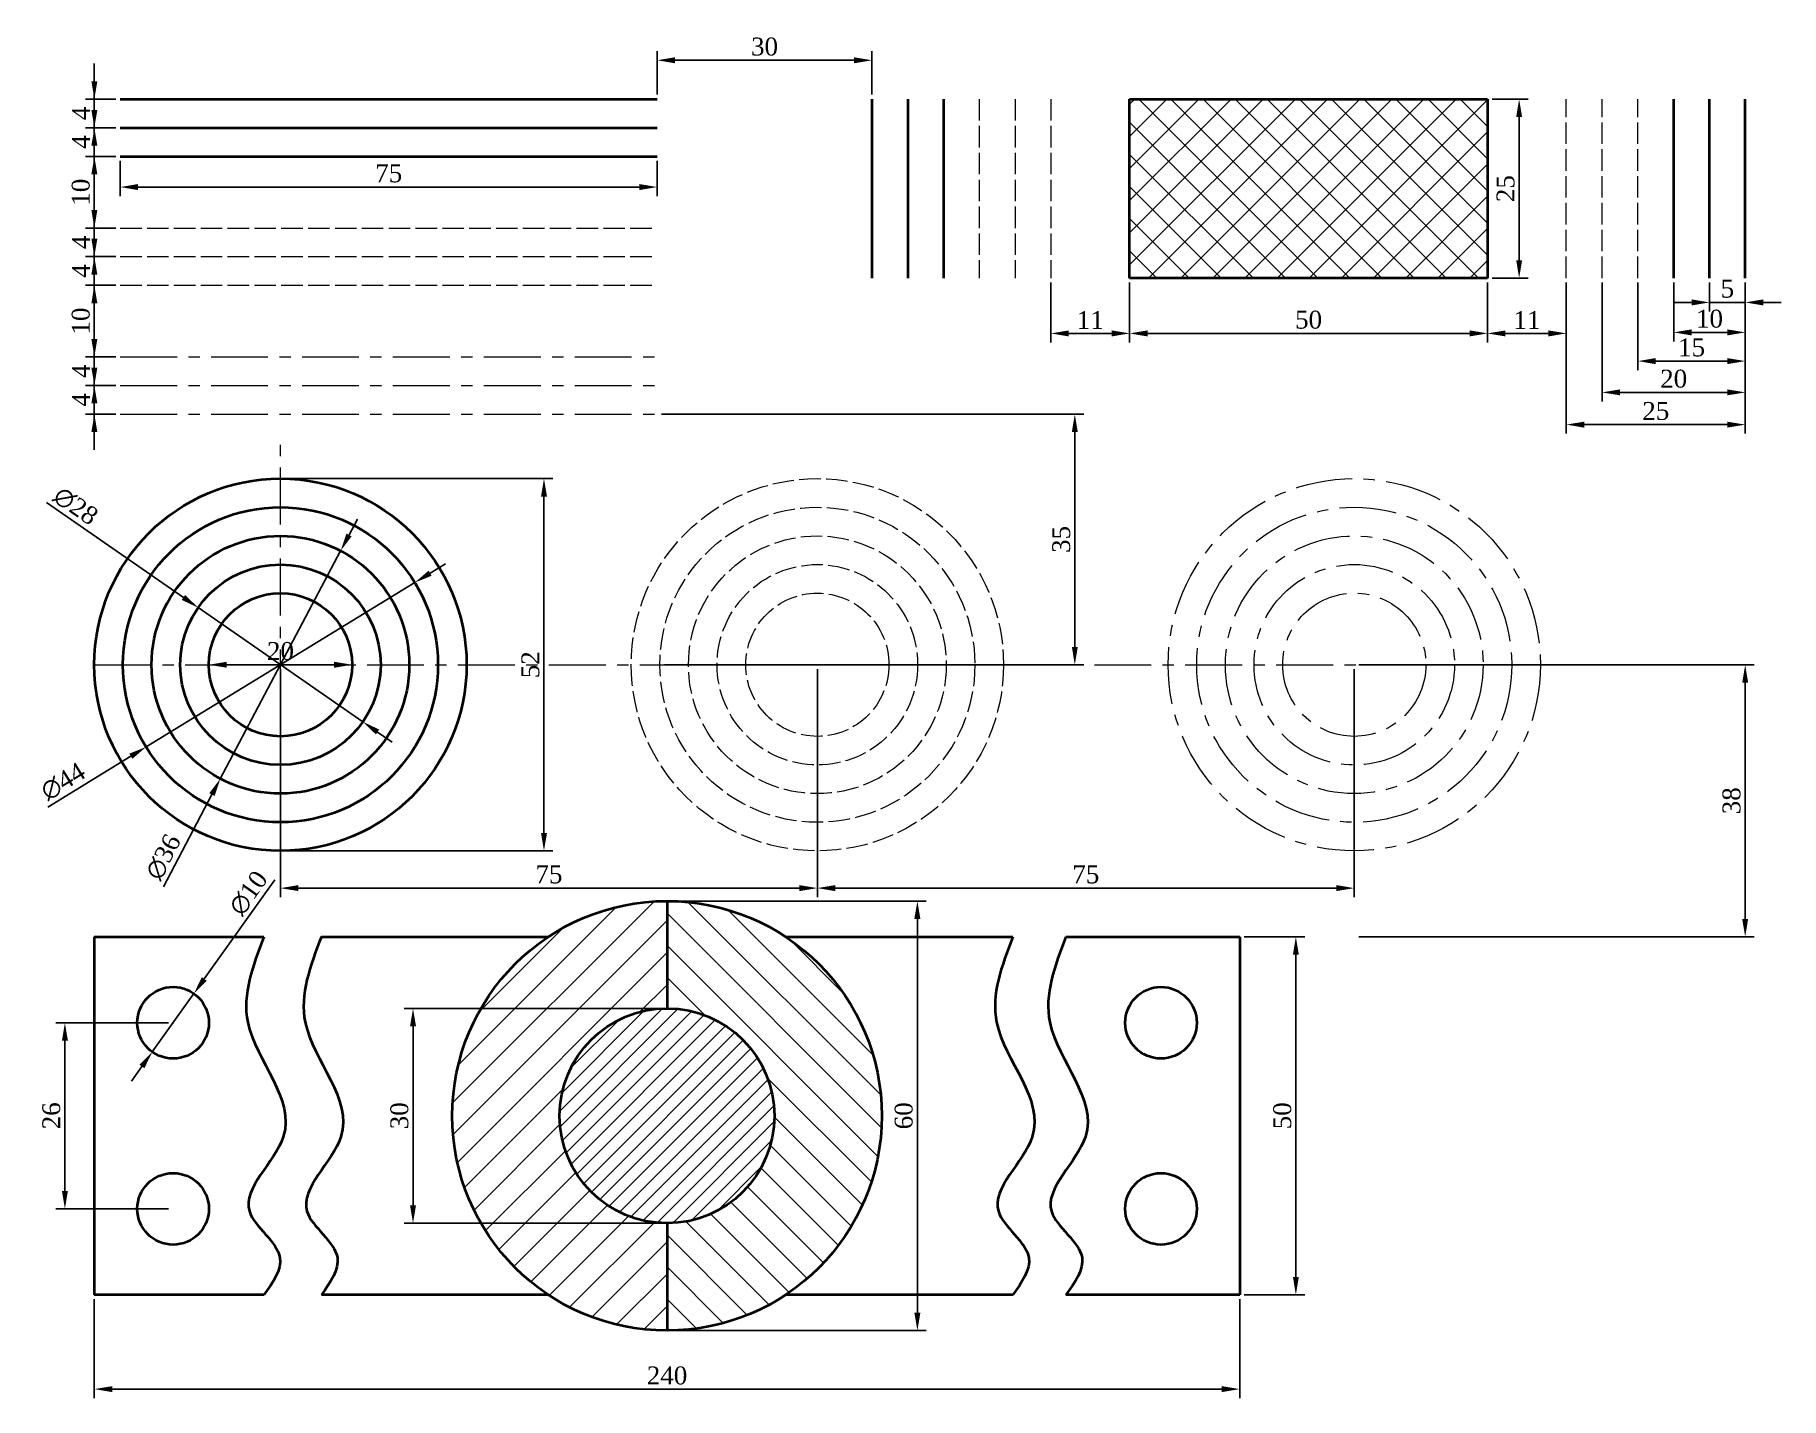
# Model space of a CAD drawing. Header units: millimetres. Extents: x 6441653 to 6441897, y 10465261 to 10465451.
import ezdxf

# ---------------------------------------------------------------- set-up
doc = ezdxf.new("R2010")
doc.units = ezdxf.units.MM
doc.linetypes.add('ACAD_ISO02W100', pattern=[15, 12, -3])
doc.linetypes.add('CENTER', pattern=[50.8, 31.75, -6.35, 6.35, -6.35])
for name, color, linetype, lineweight in [('Center', 1, 'CENTER', 18), ('Dimension', 123, 'Continuous', 18), ('Hidden', 5, 'ACAD_ISO02W100', 18), ('Object', 7, 'Continuous', 35), ('Thin', 7, 'Continuous', 18)]:
    doc.layers.add(name, color=color, linetype=linetype, lineweight=lineweight)
doc.styles.get("Standard").update_dxf_attribs({"font": 'times.ttf'})
doc.dimstyles.new('ISO-25', dxfattribs={"dimtxt": 2.5, "dimasz": 2.5, "dimexe": 1.25, "dimexo": 0.625, "dimtad": 1, "dimtxsty": 'Standard', "dimcen": 2.5, "dimadec": 0, "dimazin": 0, "dimtfac": 1, "dimtmove": 0, "dimatfit": 3, "dimfxl": 1, "dimarcsym": 0})

# ---------------------------------------------------------------- blocks, each defined once
blk = doc.blocks.new('*D1')
at = {"layer": 'Defpoints', "color": 0, "transparency": 16777216}
for p in [(6441665.13, 10465442.03), (6441661.51, 10465438.03), (6441665.13, 10465438.03)]:
    blk.add_point(p, dxfattribs=at)
at = {"layer": 'Dimension', "color": 0, "lineweight": -2, "transparency": 16777216}
for p, q in [((6441661.51, 10465444.53), (6441661.51, 10465447.03)), ((6441664.51, 10465442.03), (6441660.26, 10465442.03)), ((6441661.51, 10465442.03), (6441661.51, 10465438.03)), ((6441664.51, 10465438.03), (6441660.26, 10465438.03)), ((6441661.51, 10465435.53), (6441661.51, 10465433.03))]:
    blk.add_line(p, q, dxfattribs=at)
at = {"layer": 'Dimension', "color": 0, "transparency": 16777216}
for points in [[(6441661.1, 10465444.53), (6441661.93, 10465444.53), (6441661.51, 10465442.03)], [(6441661.1, 10465435.53), (6441661.93, 10465435.53), (6441661.51, 10465438.03)]]:
    blk.add_solid(points, dxfattribs=at)
at = {"layer": 'Dimension', "color": 0, "transparency": 16777216, "insert": (6441659.64, 10465440.03), "char_height": 2.5, "attachment_point": 5, "rotation": 90}
blk.add_mtext('4', dxfattribs=at)
blk = doc.blocks.new('*D2')
at = {"layer": 'Defpoints', "color": 0, "transparency": 16777216}
for p in [(6441665.13, 10465438.03), (6441661.51, 10465434.03), (6441665.13, 10465434.03)]:
    blk.add_point(p, dxfattribs=at)
at = {"layer": 'Dimension', "color": 0, "lineweight": -2, "transparency": 16777216}
for p, q in [((6441661.51, 10465440.53), (6441661.51, 10465443.03)), ((6441664.51, 10465438.03), (6441660.26, 10465438.03)), ((6441661.51, 10465438.03), (6441661.51, 10465434.03)), ((6441664.51, 10465434.03), (6441660.26, 10465434.03)), ((6441661.51, 10465431.53), (6441661.51, 10465429.03))]:
    blk.add_line(p, q, dxfattribs=at)
at = {"layer": 'Dimension', "color": 0, "transparency": 16777216}
for points in [[(6441661.1, 10465440.53), (6441661.93, 10465440.53), (6441661.51, 10465438.03)], [(6441661.1, 10465431.53), (6441661.93, 10465431.53), (6441661.51, 10465434.03)]]:
    blk.add_solid(points, dxfattribs=at)
at = {"layer": 'Dimension', "color": 0, "transparency": 16777216, "insert": (6441659.64, 10465436.03), "char_height": 2.5, "attachment_point": 5, "rotation": 90}
blk.add_mtext('4', dxfattribs=at)
blk = doc.blocks.new('*D3')
at = {"layer": 'Defpoints', "color": 0, "transparency": 16777216}
for p in [(6441665.13, 10465434.03), (6441740.13, 10465434.03), (6441740.13, 10465429.75)]:
    blk.add_point(p, dxfattribs=at)
at = {"layer": 'Dimension', "color": 0, "lineweight": -2, "transparency": 16777216}
for p, q in [((6441665.13, 10465433.41), (6441665.13, 10465428.5)), ((6441740.13, 10465433.41), (6441740.13, 10465428.5)), ((6441667.63, 10465429.75), (6441737.63, 10465429.75))]:
    blk.add_line(p, q, dxfattribs=at)
at = {"layer": 'Dimension', "color": 0, "transparency": 16777216}
for points in [[(6441667.63, 10465430.17), (6441667.63, 10465429.33), (6441665.13, 10465429.75)], [(6441737.63, 10465430.17), (6441737.63, 10465429.33), (6441740.13, 10465429.75)]]:
    blk.add_solid(points, dxfattribs=at)
at = {"layer": 'Dimension', "color": 0, "transparency": 16777216, "insert": (6441702.63, 10465431.65), "char_height": 2.5, "attachment_point": 5}
blk.add_mtext('75', dxfattribs=at)
blk = doc.blocks.new('*D4')
at = {"layer": 'Defpoints', "color": 0, "transparency": 16777216}
for p in [(6441665.13, 10465434.03), (6441661.51, 10465424.03), (6441665.13, 10465424.03)]:
    blk.add_point(p, dxfattribs=at)
at = {"layer": 'Dimension', "color": 0, "lineweight": -2, "transparency": 16777216}
for p, q in [((6441664.51, 10465434.03), (6441660.26, 10465434.03)), ((6441661.51, 10465431.53), (6441661.51, 10465426.53)), ((6441664.51, 10465424.03), (6441660.26, 10465424.03))]:
    blk.add_line(p, q, dxfattribs=at)
at = {"layer": 'Dimension', "color": 0, "transparency": 16777216}
for points in [[(6441661.1, 10465431.53), (6441661.93, 10465431.53), (6441661.51, 10465434.03)], [(6441661.1, 10465426.53), (6441661.93, 10465426.53), (6441661.51, 10465424.03)]]:
    blk.add_solid(points, dxfattribs=at)
at = {"layer": 'Dimension', "color": 0, "transparency": 16777216, "insert": (6441659.62, 10465429.03), "char_height": 2.5, "attachment_point": 5, "rotation": 90}
blk.add_mtext('10', dxfattribs=at)
blk = doc.blocks.new('*D5')
at = {"layer": 'Defpoints', "color": 0, "transparency": 16777216}
for p in [(6441664.51, 10465424.03), (6441661.51, 10465420.03), (6441664.51, 10465420.03)]:
    blk.add_point(p, dxfattribs=at)
at = {"layer": 'Dimension', "color": 0, "lineweight": -2, "transparency": 16777216}
for p, q in [((6441661.51, 10465426.53), (6441661.51, 10465429.03)), ((6441663.88, 10465424.03), (6441660.26, 10465424.03)), ((6441661.51, 10465424.03), (6441661.51, 10465420.03)), ((6441663.88, 10465420.03), (6441660.26, 10465420.03)), ((6441661.51, 10465417.53), (6441661.51, 10465415.03))]:
    blk.add_line(p, q, dxfattribs=at)
at = {"layer": 'Dimension', "color": 0, "transparency": 16777216}
for points in [[(6441661.1, 10465426.53), (6441661.93, 10465426.53), (6441661.51, 10465424.03)], [(6441661.1, 10465417.53), (6441661.93, 10465417.53), (6441661.51, 10465420.03)]]:
    blk.add_solid(points, dxfattribs=at)
at = {"layer": 'Dimension', "color": 0, "transparency": 16777216, "insert": (6441659.64, 10465422.03), "char_height": 2.5, "attachment_point": 5, "rotation": 90}
blk.add_mtext('4', dxfattribs=at)
blk = doc.blocks.new('*D6')
at = {"layer": 'Defpoints', "color": 0, "transparency": 16777216}
for p in [(6441661.51, 10465420.03), (6441665.13, 10465420.03), (6441665.13, 10465416.03)]:
    blk.add_point(p, dxfattribs=at)
at = {"layer": 'Dimension', "color": 0, "lineweight": -2, "transparency": 16777216}
for p, q in [((6441661.51, 10465422.53), (6441661.51, 10465425.03)), ((6441664.51, 10465420.03), (6441660.26, 10465420.03)), ((6441661.51, 10465416.03), (6441661.51, 10465420.03)), ((6441664.51, 10465416.03), (6441660.26, 10465416.03)), ((6441661.51, 10465413.53), (6441661.51, 10465411.03))]:
    blk.add_line(p, q, dxfattribs=at)
at = {"layer": 'Dimension', "color": 0, "transparency": 16777216}
for points in [[(6441661.1, 10465422.53), (6441661.93, 10465422.53), (6441661.51, 10465420.03)], [(6441661.1, 10465413.53), (6441661.93, 10465413.53), (6441661.51, 10465416.03)]]:
    blk.add_solid(points, dxfattribs=at)
at = {"layer": 'Dimension', "color": 0, "transparency": 16777216, "insert": (6441659.64, 10465418.03), "char_height": 2.5, "attachment_point": 5, "rotation": 90}
blk.add_mtext('4', dxfattribs=at)
blk = doc.blocks.new('*D7')
at = {"layer": 'Defpoints', "color": 0, "transparency": 16777216}
for p in [(6441661.51, 10465416.03), (6441665.13, 10465416.03), (6441665.13, 10465406.03)]:
    blk.add_point(p, dxfattribs=at)
at = {"layer": 'Dimension', "color": 0, "lineweight": -2, "transparency": 16777216}
for p, q in [((6441664.51, 10465416.03), (6441660.26, 10465416.03)), ((6441661.51, 10465408.53), (6441661.51, 10465413.53)), ((6441664.51, 10465406.03), (6441660.26, 10465406.03))]:
    blk.add_line(p, q, dxfattribs=at)
at = {"layer": 'Dimension', "color": 0, "transparency": 16777216}
for points in [[(6441661.1, 10465413.53), (6441661.93, 10465413.53), (6441661.51, 10465416.03)], [(6441661.1, 10465408.53), (6441661.93, 10465408.53), (6441661.51, 10465406.03)]]:
    blk.add_solid(points, dxfattribs=at)
at = {"layer": 'Dimension', "color": 0, "transparency": 16777216, "insert": (6441659.62, 10465411.03), "char_height": 2.5, "attachment_point": 5, "rotation": 90}
blk.add_mtext('10', dxfattribs=at)
blk = doc.blocks.new('*D8')
at = {"layer": 'Defpoints', "color": 0, "transparency": 16777216}
for p in [(6441661.51, 10465406.03), (6441664.51, 10465406.03), (6441665.13, 10465402.03)]:
    blk.add_point(p, dxfattribs=at)
at = {"layer": 'Dimension', "color": 0, "lineweight": -2, "transparency": 16777216}
for p, q in [((6441661.51, 10465408.53), (6441661.51, 10465411.03)), ((6441663.88, 10465406.03), (6441660.26, 10465406.03)), ((6441661.51, 10465402.03), (6441661.51, 10465406.03)), ((6441664.51, 10465402.03), (6441660.26, 10465402.03)), ((6441661.51, 10465399.53), (6441661.51, 10465397.03))]:
    blk.add_line(p, q, dxfattribs=at)
at = {"layer": 'Dimension', "color": 0, "transparency": 16777216}
for points in [[(6441661.1, 10465408.53), (6441661.93, 10465408.53), (6441661.51, 10465406.03)], [(6441661.1, 10465399.53), (6441661.93, 10465399.53), (6441661.51, 10465402.03)]]:
    blk.add_solid(points, dxfattribs=at)
at = {"layer": 'Dimension', "color": 0, "transparency": 16777216, "insert": (6441659.64, 10465404.03), "char_height": 2.5, "attachment_point": 5, "rotation": 90}
blk.add_mtext('4', dxfattribs=at)
blk = doc.blocks.new('*D9')
at = {"layer": 'Defpoints', "color": 0, "transparency": 16777216}
for p in [(6441661.51, 10465402.03), (6441665.13, 10465402.03), (6441665.13, 10465398.03)]:
    blk.add_point(p, dxfattribs=at)
at = {"layer": 'Dimension', "color": 0, "lineweight": -2, "transparency": 16777216}
for p, q in [((6441661.51, 10465404.53), (6441661.51, 10465407.03)), ((6441664.51, 10465402.03), (6441660.26, 10465402.03)), ((6441661.51, 10465398.03), (6441661.51, 10465402.03)), ((6441664.51, 10465398.03), (6441660.26, 10465398.03)), ((6441661.51, 10465395.53), (6441661.51, 10465393.03))]:
    blk.add_line(p, q, dxfattribs=at)
at = {"layer": 'Dimension', "color": 0, "transparency": 16777216}
for points in [[(6441661.1, 10465404.53), (6441661.93, 10465404.53), (6441661.51, 10465402.03)], [(6441661.1, 10465395.53), (6441661.93, 10465395.53), (6441661.51, 10465398.03)]]:
    blk.add_solid(points, dxfattribs=at)
at = {"layer": 'Dimension', "color": 0, "transparency": 16777216, "insert": (6441659.64, 10465400.03), "char_height": 2.5, "attachment_point": 5, "rotation": 90}
blk.add_mtext('4', dxfattribs=at)
blk = doc.blocks.new('*D10')
at = {"layer": 'Defpoints', "color": 0, "transparency": 16777216}
for p in [(6441770.13, 10465447.46), (6441740.13, 10465442.03), (6441770.13, 10465442.03)]:
    blk.add_point(p, dxfattribs=at)
at = {"layer": 'Dimension', "color": 0, "lineweight": -2, "transparency": 16777216}
for p, q in [((6441740.13, 10465442.66), (6441740.13, 10465448.71)), ((6441770.13, 10465442.66), (6441770.13, 10465448.71)), ((6441742.63, 10465447.46), (6441767.63, 10465447.46))]:
    blk.add_line(p, q, dxfattribs=at)
at = {"layer": 'Dimension', "color": 0, "transparency": 16777216}
for points in [[(6441742.63, 10465447.88), (6441742.63, 10465447.04), (6441740.13, 10465447.46)], [(6441767.63, 10465447.88), (6441767.63, 10465447.04), (6441770.13, 10465447.46)]]:
    blk.add_solid(points, dxfattribs=at)
at = {"layer": 'Dimension', "color": 0, "transparency": 16777216, "insert": (6441755.13, 10465449.36), "char_height": 2.5, "attachment_point": 5}
blk.add_mtext('30', dxfattribs=at)
blk = doc.blocks.new('*D11')
at = {"layer": 'Defpoints', "color": 0, "transparency": 16777216}
for p in [(6441795.13, 10465417.03), (6441806.13, 10465417.03), (6441806.13, 10465409.31)]:
    blk.add_point(p, dxfattribs=at)
at = {"layer": 'Dimension', "color": 0, "lineweight": -2, "transparency": 16777216}
for p, q in [((6441795.13, 10465416.41), (6441795.13, 10465408.06)), ((6441806.13, 10465416.41), (6441806.13, 10465408.06)), ((6441797.63, 10465409.31), (6441803.63, 10465409.31))]:
    blk.add_line(p, q, dxfattribs=at)
at = {"layer": 'Dimension', "color": 0, "transparency": 16777216}
for points in [[(6441797.63, 10465409.73), (6441797.63, 10465408.89), (6441795.13, 10465409.31)], [(6441803.63, 10465409.73), (6441803.63, 10465408.89), (6441806.13, 10465409.31)]]:
    blk.add_solid(points, dxfattribs=at)
at = {"layer": 'Dimension', "color": 0, "transparency": 16777216, "insert": (6441800.63, 10465411.18), "char_height": 2.5, "attachment_point": 5}
blk.add_mtext('11', dxfattribs=at)
blk = doc.blocks.new('*D12')
at = {"layer": 'Defpoints', "color": 0, "transparency": 16777216}
for p in [(6441806.13, 10465417.03), (6441856.13, 10465417.03), (6441856.13, 10465409.31)]:
    blk.add_point(p, dxfattribs=at)
at = {"layer": 'Dimension', "color": 0, "lineweight": -2, "transparency": 16777216}
for p, q in [((6441806.13, 10465416.41), (6441806.13, 10465408.06)), ((6441856.13, 10465416.41), (6441856.13, 10465408.06)), ((6441808.63, 10465409.31), (6441853.63, 10465409.31))]:
    blk.add_line(p, q, dxfattribs=at)
at = {"layer": 'Dimension', "color": 0, "transparency": 16777216}
for points in [[(6441808.63, 10465409.73), (6441808.63, 10465408.89), (6441806.13, 10465409.31)], [(6441853.63, 10465409.73), (6441853.63, 10465408.89), (6441856.13, 10465409.31)]]:
    blk.add_solid(points, dxfattribs=at)
at = {"layer": 'Dimension', "color": 0, "transparency": 16777216, "insert": (6441831.13, 10465411.21), "char_height": 2.5, "attachment_point": 5}
blk.add_mtext('50', dxfattribs=at)
blk = doc.blocks.new('*D13')
at = {"layer": 'Defpoints', "color": 0, "transparency": 16777216}
for p in [(6441856.13, 10465442.03), (6441860.54, 10465442.03), (6441856.13, 10465417.03)]:
    blk.add_point(p, dxfattribs=at)
at = {"layer": 'Dimension', "color": 0, "lineweight": -2, "transparency": 16777216}
for p, q in [((6441856.76, 10465442.03), (6441861.79, 10465442.03)), ((6441860.54, 10465419.53), (6441860.54, 10465439.53)), ((6441856.76, 10465417.03), (6441861.79, 10465417.03))]:
    blk.add_line(p, q, dxfattribs=at)
at = {"layer": 'Dimension', "color": 0, "transparency": 16777216}
for points in [[(6441860.13, 10465439.53), (6441860.96, 10465439.53), (6441860.54, 10465442.03)], [(6441860.13, 10465419.53), (6441860.96, 10465419.53), (6441860.54, 10465417.03)]]:
    blk.add_solid(points, dxfattribs=at)
at = {"layer": 'Dimension', "color": 0, "transparency": 16777216, "insert": (6441858.65, 10465429.53), "char_height": 2.5, "attachment_point": 5, "rotation": 90}
blk.add_mtext('25', dxfattribs=at)
blk = doc.blocks.new('*D14')
at = {"layer": 'Defpoints', "color": 0, "transparency": 16777216}
for p in [(6441856.13, 10465417.03), (6441867.13, 10465417.03), (6441867.13, 10465409.31)]:
    blk.add_point(p, dxfattribs=at)
at = {"layer": 'Dimension', "color": 0, "lineweight": -2, "transparency": 16777216}
for p, q in [((6441856.13, 10465416.41), (6441856.13, 10465408.06)), ((6441867.13, 10465416.41), (6441867.13, 10465408.06)), ((6441858.63, 10465409.31), (6441864.63, 10465409.31))]:
    blk.add_line(p, q, dxfattribs=at)
at = {"layer": 'Dimension', "color": 0, "transparency": 16777216}
for points in [[(6441858.63, 10465409.73), (6441858.63, 10465408.89), (6441856.13, 10465409.31)], [(6441864.63, 10465409.73), (6441864.63, 10465408.89), (6441867.13, 10465409.31)]]:
    blk.add_solid(points, dxfattribs=at)
at = {"layer": 'Dimension', "color": 0, "transparency": 16777216, "insert": (6441861.63, 10465411.18), "char_height": 2.5, "attachment_point": 5}
blk.add_mtext('11', dxfattribs=at)
blk = doc.blocks.new('*D15')
at = {"layer": 'Defpoints', "color": 0, "transparency": 16777216}
for p in [(6441887.13, 10465417.03), (6441892.13, 10465417.03), (6441892.13, 10465413.64)]:
    blk.add_point(p, dxfattribs=at)
at = {"layer": 'Dimension', "color": 0, "lineweight": -2, "transparency": 16777216}
for p, q in [((6441887.13, 10465416.41), (6441887.13, 10465412.39)), ((6441892.13, 10465416.41), (6441892.13, 10465412.39)), ((6441884.63, 10465413.64), (6441882.13, 10465413.64)), ((6441887.13, 10465413.64), (6441892.13, 10465413.64)), ((6441894.63, 10465413.64), (6441897.13, 10465413.64))]:
    blk.add_line(p, q, dxfattribs=at)
at = {"layer": 'Dimension', "color": 0, "transparency": 16777216}
for points in [[(6441884.63, 10465414.06), (6441884.63, 10465413.22), (6441887.13, 10465413.64)], [(6441894.63, 10465414.06), (6441894.63, 10465413.22), (6441892.13, 10465413.64)]]:
    blk.add_solid(points, dxfattribs=at)
at = {"layer": 'Dimension', "color": 0, "transparency": 16777216, "insert": (6441889.63, 10465415.54), "char_height": 2.5, "attachment_point": 5}
blk.add_mtext('5', dxfattribs=at)
blk = doc.blocks.new('*D16')
at = {"layer": 'Defpoints', "color": 0, "transparency": 16777216}
for p in [(6441882.13, 10465417.03), (6441892.13, 10465417.03), (6441892.13, 10465409.45)]:
    blk.add_point(p, dxfattribs=at)
at = {"layer": 'Dimension', "color": 0, "lineweight": -2, "transparency": 16777216}
for p, q in [((6441882.13, 10465416.41), (6441882.13, 10465408.2)), ((6441892.13, 10465416.41), (6441892.13, 10465408.2)), ((6441884.63, 10465409.45), (6441889.63, 10465409.45))]:
    blk.add_line(p, q, dxfattribs=at)
at = {"layer": 'Dimension', "color": 0, "transparency": 16777216}
for points in [[(6441884.63, 10465409.87), (6441884.63, 10465409.03), (6441882.13, 10465409.45)], [(6441889.63, 10465409.87), (6441889.63, 10465409.03), (6441892.13, 10465409.45)]]:
    blk.add_solid(points, dxfattribs=at)
at = {"layer": 'Dimension', "color": 0, "transparency": 16777216, "insert": (6441887.13, 10465411.35), "char_height": 2.5, "attachment_point": 5}
blk.add_mtext('10', dxfattribs=at)
blk = doc.blocks.new('*D17')
at = {"layer": 'Defpoints', "color": 0, "transparency": 16777216}
for p in [(6441877.13, 10465417.03), (6441892.13, 10465417.03), (6441892.13, 10465405.44)]:
    blk.add_point(p, dxfattribs=at)
at = {"layer": 'Dimension', "color": 0, "lineweight": -2, "transparency": 16777216}
for p, q in [((6441877.13, 10465416.41), (6441877.13, 10465404.19)), ((6441892.13, 10465416.41), (6441892.13, 10465404.19)), ((6441879.63, 10465405.44), (6441889.63, 10465405.44))]:
    blk.add_line(p, q, dxfattribs=at)
at = {"layer": 'Dimension', "color": 0, "transparency": 16777216}
for points in [[(6441879.63, 10465405.86), (6441879.63, 10465405.02), (6441877.13, 10465405.44)], [(6441889.63, 10465405.86), (6441889.63, 10465405.02), (6441892.13, 10465405.44)]]:
    blk.add_solid(points, dxfattribs=at)
at = {"layer": 'Dimension', "color": 0, "transparency": 16777216, "insert": (6441884.63, 10465407.34), "char_height": 2.5, "attachment_point": 5}
blk.add_mtext('15', dxfattribs=at)
blk = doc.blocks.new('*D18')
at = {"layer": 'Defpoints', "color": 0, "transparency": 16777216}
for p in [(6441872.13, 10465417.03), (6441892.13, 10465417.03), (6441892.13, 10465401.07)]:
    blk.add_point(p, dxfattribs=at)
at = {"layer": 'Dimension', "color": 0, "lineweight": -2, "transparency": 16777216}
for p, q in [((6441872.13, 10465416.41), (6441872.13, 10465399.82)), ((6441892.13, 10465416.41), (6441892.13, 10465399.82)), ((6441874.63, 10465401.07), (6441889.63, 10465401.07))]:
    blk.add_line(p, q, dxfattribs=at)
at = {"layer": 'Dimension', "color": 0, "transparency": 16777216}
for points in [[(6441874.63, 10465401.49), (6441874.63, 10465400.66), (6441872.13, 10465401.07)], [(6441889.63, 10465401.49), (6441889.63, 10465400.66), (6441892.13, 10465401.07)]]:
    blk.add_solid(points, dxfattribs=at)
at = {"layer": 'Dimension', "color": 0, "transparency": 16777216, "insert": (6441882.13, 10465402.97), "char_height": 2.5, "attachment_point": 5}
blk.add_mtext('20', dxfattribs=at)
blk = doc.blocks.new('*D19')
at = {"layer": 'Defpoints', "color": 0, "transparency": 16777216}
for p in [(6441867.13, 10465417.03), (6441892.13, 10465417.03), (6441892.13, 10465396.57)]:
    blk.add_point(p, dxfattribs=at)
at = {"layer": 'Dimension', "color": 0, "lineweight": -2, "transparency": 16777216}
for p, q in [((6441867.13, 10465416.41), (6441867.13, 10465395.32)), ((6441892.13, 10465416.41), (6441892.13, 10465395.32)), ((6441869.63, 10465396.57), (6441889.63, 10465396.57))]:
    blk.add_line(p, q, dxfattribs=at)
at = {"layer": 'Dimension', "color": 0, "transparency": 16777216}
for points in [[(6441869.63, 10465396.98), (6441869.63, 10465396.15), (6441867.13, 10465396.57)], [(6441889.63, 10465396.98), (6441889.63, 10465396.15), (6441892.13, 10465396.57)]]:
    blk.add_solid(points, dxfattribs=at)
at = {"layer": 'Dimension', "color": 0, "transparency": 16777216, "insert": (6441879.63, 10465398.46), "char_height": 2.5, "attachment_point": 5}
blk.add_mtext('25', dxfattribs=at)
blk = doc.blocks.new('*D20')
at = {"layer": 'Defpoints', "color": 0, "transparency": 16777216}
for p in [(6441677.51, 10465363.03), (6441697.51, 10465363.03), (6441697.51, 10465363.03)]:
    blk.add_point(p, dxfattribs=at)
at = {"layer": 'Dimension', "color": 0, "lineweight": -2, "transparency": 16777216}
for p, q in [((6441677.51, 10465363.66), (6441677.51, 10465364.28)), ((6441697.51, 10465363.66), (6441697.51, 10465364.28)), ((6441680.01, 10465363.03), (6441695.01, 10465363.03))]:
    blk.add_line(p, q, dxfattribs=at)
at = {"layer": 'Dimension', "color": 0, "transparency": 16777216}
for points in [[(6441680.01, 10465363.45), (6441680.01, 10465362.61), (6441677.51, 10465363.03)], [(6441695.01, 10465363.45), (6441695.01, 10465362.61), (6441697.51, 10465363.03)]]:
    blk.add_solid(points, dxfattribs=at)
at = {"layer": 'Dimension', "color": 0, "transparency": 16777216, "insert": (6441687.51, 10465364.93), "char_height": 2.5, "attachment_point": 5}
blk.add_mtext('20', dxfattribs=at)
blk = doc.blocks.new('*D21')
at = {"layer": 'Defpoints', "color": 0, "transparency": 16777216}
for p in [(6441676.01, 10465371.01), (6441699.02, 10465355.06)]:
    blk.add_point(p, dxfattribs=at)
at = {"layer": 'Dimension', "color": 0, "lineweight": -2, "transparency": 16777216}
for p, q in [((6441654.83, 10465385.68), (6441673.95, 10465372.43)), ((6441699.02, 10465355.06), (6441676.01, 10465371.01)), ((6441701.08, 10465353.63), (6441703.13, 10465352.21))]:
    blk.add_line(p, q, dxfattribs=at)
at = {"layer": 'Dimension', "color": 0, "transparency": 16777216}
for points in [[(6441674.19, 10465372.77), (6441673.71, 10465372.09), (6441676.01, 10465371.01)], [(6441701.31, 10465353.98), (6441700.84, 10465353.29), (6441699.02, 10465355.06)]]:
    blk.add_solid(points, dxfattribs=at)
at = {"layer": 'Dimension', "color": 0, "transparency": 16777216, "insert": (6441658.91, 10465385.2), "char_height": 2.5, "attachment_point": 5, "rotation": 325.2774}
blk.add_mtext('∅28', dxfattribs=at)
blk = doc.blocks.new('*D22')
at = {"layer": 'Defpoints', "color": 0, "transparency": 16777216}
for p in [(6441695.92, 10465378.95), (6441679.11, 10465347.11)]:
    blk.add_point(p, dxfattribs=at)
at = {"layer": 'Dimension', "color": 0, "lineweight": -2, "transparency": 16777216}
for p, q in [((6441697.09, 10465381.16), (6441698.25, 10465383.37)), ((6441695.92, 10465378.95), (6441679.11, 10465347.11)), ((6441671.15, 10465332.03), (6441677.94, 10465344.9))]:
    blk.add_line(p, q, dxfattribs=at)
at = {"layer": 'Dimension', "color": 0, "transparency": 16777216}
for points in [[(6441696.72, 10465381.35), (6441697.45, 10465380.97), (6441695.92, 10465378.95)], [(6441677.57, 10465345.1), (6441678.31, 10465344.71), (6441679.11, 10465347.11)]]:
    blk.add_solid(points, dxfattribs=at)
at = {"layer": 'Dimension', "color": 0, "transparency": 16777216, "insert": (6441671.15, 10465336.18), "char_height": 2.5, "attachment_point": 5, "rotation": 62.1663}
blk.add_mtext('∅36', dxfattribs=at)
blk = doc.blocks.new('*D23')
at = {"layer": 'Defpoints', "color": 0, "transparency": 16777216}
for p in [(6441706.28, 10465374.51), (6441668.74, 10465351.55)]:
    blk.add_point(p, dxfattribs=at)
at = {"layer": 'Dimension', "color": 0, "lineweight": -2, "transparency": 16777216}
for p, q in [((6441708.42, 10465375.81), (6441710.55, 10465377.12)), ((6441706.28, 10465374.51), (6441668.74, 10465351.55)), ((6441655.01, 10465343.15), (6441666.61, 10465350.25))]:
    blk.add_line(p, q, dxfattribs=at)
at = {"layer": 'Dimension', "color": 0, "transparency": 16777216}
for points in [[(6441708.2, 10465376.17), (6441708.63, 10465375.46), (6441706.28, 10465374.51)], [(6441666.39, 10465350.61), (6441666.83, 10465349.89), (6441668.74, 10465351.55)]]:
    blk.add_solid(points, dxfattribs=at)
at = {"layer": 'Dimension', "color": 0, "transparency": 16777216, "insert": (6441657.14, 10465346.72), "char_height": 2.5, "attachment_point": 5, "rotation": 31.4468}
blk.add_mtext('∅44', dxfattribs=at)
blk = doc.blocks.new('*D24')
at = {"layer": 'Defpoints', "color": 0, "transparency": 16777216}
for p in [(6441687.51, 10465389.03), (6441687.51, 10465337.03), (6441724.32, 10465337.03)]:
    blk.add_point(p, dxfattribs=at)
at = {"layer": 'Dimension', "color": 0, "lineweight": -2, "transparency": 16777216}
for p, q in [((6441688.14, 10465389.03), (6441725.57, 10465389.03)), ((6441724.32, 10465386.53), (6441724.32, 10465339.53)), ((6441688.14, 10465337.03), (6441725.57, 10465337.03))]:
    blk.add_line(p, q, dxfattribs=at)
at = {"layer": 'Dimension', "color": 0, "transparency": 16777216}
for points in [[(6441723.91, 10465386.53), (6441724.74, 10465386.53), (6441724.32, 10465389.03)], [(6441723.91, 10465339.53), (6441724.74, 10465339.53), (6441724.32, 10465337.03)]]:
    blk.add_solid(points, dxfattribs=at)
at = {"layer": 'Dimension', "color": 0, "transparency": 16777216, "insert": (6441722.43, 10465363.03), "char_height": 2.5, "attachment_point": 5, "rotation": 90}
blk.add_mtext('52', dxfattribs=at)
blk = doc.blocks.new('*D25')
at = {"layer": 'Defpoints', "color": 0, "transparency": 16777216}
for p in [(6441740.13, 10465398.03), (6441740.51, 10465363.03), (6441798.47, 10465363.03)]:
    blk.add_point(p, dxfattribs=at)
at = {"layer": 'Dimension', "color": 0, "lineweight": -2, "transparency": 16777216}
for p, q in [((6441740.76, 10465398.03), (6441799.72, 10465398.03)), ((6441798.47, 10465395.53), (6441798.47, 10465365.53)), ((6441741.14, 10465363.03), (6441799.72, 10465363.03))]:
    blk.add_line(p, q, dxfattribs=at)
at = {"layer": 'Dimension', "color": 0, "transparency": 16777216}
for points in [[(6441798.06, 10465395.53), (6441798.89, 10465395.53), (6441798.47, 10465398.03)], [(6441798.06, 10465365.53), (6441798.89, 10465365.53), (6441798.47, 10465363.03)]]:
    blk.add_solid(points, dxfattribs=at)
at = {"layer": 'Dimension', "color": 0, "transparency": 16777216, "insert": (6441796.58, 10465380.53), "char_height": 2.5, "attachment_point": 5, "rotation": 90}
blk.add_mtext('35', dxfattribs=at)
blk = doc.blocks.new('*D26')
at = {"layer": 'Defpoints', "color": 0, "transparency": 16777216}
for p in [(6441687.51, 10465363.03), (6441762.51, 10465363.03), (6441762.51, 10465331.83)]:
    blk.add_point(p, dxfattribs=at)
at = {"layer": 'Dimension', "color": 0, "lineweight": -2, "transparency": 16777216}
for p, q in [((6441687.51, 10465362.41), (6441687.51, 10465330.58)), ((6441762.51, 10465362.41), (6441762.51, 10465330.58)), ((6441690.01, 10465331.83), (6441760.01, 10465331.83))]:
    blk.add_line(p, q, dxfattribs=at)
at = {"layer": 'Dimension', "color": 0, "transparency": 16777216}
for points in [[(6441690.01, 10465332.25), (6441690.01, 10465331.42), (6441687.51, 10465331.83)], [(6441760.01, 10465332.25), (6441760.01, 10465331.42), (6441762.51, 10465331.83)]]:
    blk.add_solid(points, dxfattribs=at)
at = {"layer": 'Dimension', "color": 0, "transparency": 16777216, "insert": (6441725.01, 10465333.73), "char_height": 2.5, "attachment_point": 5}
blk.add_mtext('75', dxfattribs=at)
blk = doc.blocks.new('*D27')
at = {"layer": 'Defpoints', "color": 0, "transparency": 16777216}
for p in [(6441762.51, 10465363.03), (6441837.51, 10465363.03), (6441837.51, 10465331.83)]:
    blk.add_point(p, dxfattribs=at)
at = {"layer": 'Dimension', "color": 0, "lineweight": -2, "transparency": 16777216}
for p, q in [((6441762.51, 10465362.41), (6441762.51, 10465330.58)), ((6441837.51, 10465362.41), (6441837.51, 10465330.58)), ((6441765.01, 10465331.83), (6441835.01, 10465331.83))]:
    blk.add_line(p, q, dxfattribs=at)
at = {"layer": 'Dimension', "color": 0, "transparency": 16777216}
for points in [[(6441765.01, 10465332.25), (6441765.01, 10465331.42), (6441762.51, 10465331.83)], [(6441835.01, 10465332.25), (6441835.01, 10465331.42), (6441837.51, 10465331.83)]]:
    blk.add_solid(points, dxfattribs=at)
at = {"layer": 'Dimension', "color": 0, "transparency": 16777216, "insert": (6441800.01, 10465333.73), "char_height": 2.5, "attachment_point": 5}
blk.add_mtext('75', dxfattribs=at)
blk = doc.blocks.new('*D29')
at = {"layer": 'Defpoints', "color": 0, "transparency": 16777216}
for p in [(6441741.51, 10465315.03), (6441706.03, 10465285.03), (6441741.51, 10465285.03)]:
    blk.add_point(p, dxfattribs=at)
at = {"layer": 'Dimension', "color": 0, "lineweight": -2, "transparency": 16777216}
for p, q in [((6441740.89, 10465315.03), (6441704.78, 10465315.03)), ((6441706.03, 10465312.53), (6441706.03, 10465287.53)), ((6441740.89, 10465285.03), (6441704.78, 10465285.03))]:
    blk.add_line(p, q, dxfattribs=at)
at = {"layer": 'Dimension', "color": 0, "transparency": 16777216}
for points in [[(6441705.61, 10465312.53), (6441706.44, 10465312.53), (6441706.03, 10465315.03)], [(6441705.61, 10465287.53), (6441706.44, 10465287.53), (6441706.03, 10465285.03)]]:
    blk.add_solid(points, dxfattribs=at)
at = {"layer": 'Dimension', "color": 0, "transparency": 16777216, "insert": (6441704.13, 10465300.03), "char_height": 2.5, "attachment_point": 5, "rotation": 90}
blk.add_mtext('30', dxfattribs=at)
blk = doc.blocks.new('*D30')
at = {"layer": 'Defpoints', "color": 0, "transparency": 16777216}
for p in [(6441741.51, 10465330.03), (6441741.51, 10465270.03), (6441776.48, 10465270.03)]:
    blk.add_point(p, dxfattribs=at)
at = {"layer": 'Dimension', "color": 0, "lineweight": -2, "transparency": 16777216}
for p, q in [((6441742.14, 10465330.03), (6441777.73, 10465330.03)), ((6441776.48, 10465327.53), (6441776.48, 10465272.53)), ((6441742.14, 10465270.03), (6441777.73, 10465270.03))]:
    blk.add_line(p, q, dxfattribs=at)
at = {"layer": 'Dimension', "color": 0, "transparency": 16777216}
for points in [[(6441776.06, 10465327.53), (6441776.9, 10465327.53), (6441776.48, 10465330.03)], [(6441776.06, 10465272.53), (6441776.9, 10465272.53), (6441776.48, 10465270.03)]]:
    blk.add_solid(points, dxfattribs=at)
at = {"layer": 'Dimension', "color": 0, "transparency": 16777216, "insert": (6441774.58, 10465300.03), "char_height": 2.5, "attachment_point": 5, "rotation": 90}
blk.add_mtext('60', dxfattribs=at)
blk = doc.blocks.new('*D33')
at = {"layer": 'Defpoints', "color": 0, "transparency": 16777216}
for p in [(6441672.51, 10465313.03), (6441657.4, 10465287.03), (6441672.51, 10465287.03)]:
    blk.add_point(p, dxfattribs=at)
at = {"layer": 'Dimension', "color": 0, "lineweight": -2, "transparency": 16777216}
for p, q in [((6441671.89, 10465313.03), (6441656.15, 10465313.03)), ((6441657.4, 10465310.53), (6441657.4, 10465289.53)), ((6441671.89, 10465287.03), (6441656.15, 10465287.03))]:
    blk.add_line(p, q, dxfattribs=at)
at = {"layer": 'Dimension', "color": 0, "transparency": 16777216}
for points in [[(6441656.99, 10465310.53), (6441657.82, 10465310.53), (6441657.4, 10465313.03)], [(6441656.99, 10465289.53), (6441657.82, 10465289.53), (6441657.4, 10465287.03)]]:
    blk.add_solid(points, dxfattribs=at)
at = {"layer": 'Dimension', "color": 0, "transparency": 16777216, "insert": (6441655.51, 10465300.03), "char_height": 2.5, "attachment_point": 5, "rotation": 90}
blk.add_mtext('26', dxfattribs=at)
blk = doc.blocks.new('*D35')
at = {"layer": 'Defpoints', "color": 0, "transparency": 16777216}
for p in [(6441675.41, 10465317.1), (6441669.61, 10465308.96)]:
    blk.add_point(p, dxfattribs=at)
at = {"layer": 'Dimension', "color": 0, "lineweight": -2, "transparency": 16777216}
for p, q in [((6441686.74, 10465333.01), (6441676.86, 10465319.14)), ((6441669.61, 10465308.96), (6441675.41, 10465317.1)), ((6441668.16, 10465306.92), (6441666.71, 10465304.89))]:
    blk.add_line(p, q, dxfattribs=at)
at = {"layer": 'Dimension', "color": 0, "transparency": 16777216}
for points in [[(6441676.53, 10465319.38), (6441677.2, 10465318.9), (6441675.41, 10465317.1)], [(6441667.82, 10465307.16), (6441668.5, 10465306.68), (6441669.61, 10465308.96)]]:
    blk.add_solid(points, dxfattribs=at)
at = {"layer": 'Dimension', "color": 0, "transparency": 16777216, "insert": (6441683.04, 10465331.14), "char_height": 2.5, "attachment_point": 5, "rotation": 54.5419}
blk.add_mtext('∅10', dxfattribs=at)
blk = doc.blocks.new('*D36')
at = {"layer": 'Defpoints', "color": 0, "transparency": 16777216}
for p in [(6441821.51, 10465325.03), (6441821.51, 10465275.03), (6441829.35, 10465275.03)]:
    blk.add_point(p, dxfattribs=at)
at = {"layer": 'Dimension', "color": 0, "lineweight": -2, "transparency": 16777216}
for p, q in [((6441822.14, 10465325.03), (6441830.6, 10465325.03)), ((6441829.35, 10465322.53), (6441829.35, 10465277.53)), ((6441822.14, 10465275.03), (6441830.6, 10465275.03))]:
    blk.add_line(p, q, dxfattribs=at)
at = {"layer": 'Dimension', "color": 0, "transparency": 16777216}
for points in [[(6441828.94, 10465322.53), (6441829.77, 10465322.53), (6441829.35, 10465325.03)], [(6441828.94, 10465277.53), (6441829.77, 10465277.53), (6441829.35, 10465275.03)]]:
    blk.add_solid(points, dxfattribs=at)
at = {"layer": 'Dimension', "color": 0, "transparency": 16777216, "insert": (6441827.46, 10465300.03), "char_height": 2.5, "attachment_point": 5, "rotation": 90}
blk.add_mtext('50', dxfattribs=at)
blk = doc.blocks.new('*D37')
at = {"layer": 'Defpoints', "color": 0, "transparency": 16777216}
for p in [(6441837.51, 10465363.03), (6441837.51, 10465325.03), (6441892.12, 10465325.03)]:
    blk.add_point(p, dxfattribs=at)
at = {"layer": 'Dimension', "color": 0, "lineweight": -2, "transparency": 16777216}
for p, q in [((6441838.14, 10465363.03), (6441893.37, 10465363.03)), ((6441892.12, 10465360.53), (6441892.12, 10465327.53)), ((6441838.14, 10465325.03), (6441893.37, 10465325.03))]:
    blk.add_line(p, q, dxfattribs=at)
at = {"layer": 'Dimension', "color": 0, "transparency": 16777216}
for points in [[(6441891.7, 10465360.53), (6441892.53, 10465360.53), (6441892.12, 10465363.03)], [(6441891.7, 10465327.53), (6441892.53, 10465327.53), (6441892.12, 10465325.03)]]:
    blk.add_solid(points, dxfattribs=at)
at = {"layer": 'Dimension', "color": 0, "transparency": 16777216, "insert": (6441890.22, 10465344.03), "char_height": 2.5, "attachment_point": 5, "rotation": 90}
blk.add_mtext('38', dxfattribs=at)
blk = doc.blocks.new('*D34')
at = {"layer": 'Defpoints', "color": 0, "transparency": 16777216}
for p in [(6441661.51, 10465275.03), (6441821.51, 10465275.03), (6441821.51, 10465261.86)]:
    blk.add_point(p, dxfattribs=at)
at = {"layer": 'Dimension', "color": 0, "lineweight": -2, "transparency": 16777216}
for p, q in [((6441661.51, 10465274.41), (6441661.51, 10465260.61)), ((6441821.51, 10465274.41), (6441821.51, 10465260.61)), ((6441664.01, 10465261.86), (6441819.01, 10465261.86))]:
    blk.add_line(p, q, dxfattribs=at)
at = {"layer": 'Dimension', "color": 0, "transparency": 16777216}
for points in [[(6441664.01, 10465262.27), (6441664.01, 10465261.44), (6441661.51, 10465261.86)], [(6441819.01, 10465262.27), (6441819.01, 10465261.44), (6441821.51, 10465261.86)]]:
    blk.add_solid(points, dxfattribs=at)
at = {"layer": 'Dimension', "color": 0, "transparency": 16777216, "insert": (6441741.51, 10465263.75), "char_height": 2.5, "attachment_point": 5}
blk.add_mtext('240', dxfattribs=at)

msp = doc.modelspace()

# ---------------------------------------------------------------- hatches: boundary and pattern name
at = {"layer": 'Thin'}
h = msp.add_hatch(dxfattribs=at)
h.set_pattern_fill('ANSI37', color=256)
h.paths.add_polyline_path([(6441856.13, 10465442.03), (6441806.13, 10465442.03), (6441806.13, 10465417.03), (6441856.13, 10465417.03)])
h = msp.add_hatch(dxfattribs=at)
h.set_pattern_fill('ANSI31', color=256)
h.paths.add_polyline_path([(6441741.51, 10465330.03, 0.414214), (6441711.51, 10465300.03, 0.414214), (6441741.51, 10465270.03), (6441741.51, 10465285.03, -0.414214), (6441726.51, 10465300.03, -0.414214), (6441741.51, 10465315.03)])
h = msp.add_hatch(dxfattribs=at)
h.set_pattern_fill('ANSI31', color=256, angle=90)
h.paths.add_polyline_path([(6441741.51, 10465330.03), (6441741.51, 10465315.03, -0.414214), (6441756.51, 10465300.03, -0.414214), (6441741.51, 10465285.03), (6441741.51, 10465270.03, 0.414214), (6441771.51, 10465300.03, 0.414214)])
h = msp.add_hatch(dxfattribs=at)
h.set_pattern_fill('ANSI31', color=256, scale=0.5)
h.set_pattern_definition([(45, (-40, 0), (-1.12253201513, 1.12253201513), [])])
h.paths.add_polyline_path([(6441726.51, 10465300.03, 1), (6441756.51, 10465300.03, 1)])

# ---------------------------------------------------------------- linework, layer by layer
at = {"layer": 'Center', "ltscale": 0.25}
for p, q in [((6441665.13, 10465406.03), (6441740.13, 10465406.03)), ((6441665.13, 10465402.03), (6441740.13, 10465402.03)), ((6441665.13, 10465398.03), (6441740.13, 10465398.03)), ((6441687.51, 10465331.83), (6441687.51, 10465394.58)), ((6441661.51, 10465363.03), (6441892.13, 10465363.03))]:
    msp.add_line(p, q, dxfattribs=at)
for radius in [26, 22, 18, 14, 10]:
    msp.add_circle((6441837.51, 10465363.03), radius, dxfattribs=at)
at = {"layer": 'Dimension'}
msp.add_point((6441672.51, 10465313.03), dxfattribs=at)
at = {"layer": 'Hidden', "ltscale": 0.25}
for p, q in [((6441785.13, 10465442.03), (6441785.13, 10465417.03)), ((6441790.13, 10465442.03), (6441790.13, 10465417.03)), ((6441795.13, 10465442.03), (6441795.13, 10465417.03)), ((6441867.13, 10465417.03), (6441867.13, 10465442.03)), ((6441872.13, 10465417.03), (6441872.13, 10465442.03)), ((6441877.13, 10465417.03), (6441877.13, 10465442.03)), ((6441665.13, 10465424.03), (6441740.13, 10465424.03)), ((6441665.13, 10465420.03), (6441740.13, 10465420.03)), ((6441665.13, 10465416.03), (6441740.13, 10465416.03))]:
    msp.add_line(p, q, dxfattribs=at)
for radius in [26, 22, 18, 14, 10]:
    msp.add_circle((6441762.51, 10465363.03), radius, dxfattribs=at)
at = {"layer": 'Object'}
for p, q in [((6441665.13, 10465442.03), (6441740.13, 10465442.03)), ((6441665.13, 10465442.03), (6441740.13, 10465442.03)), ((6441770.13, 10465442.03), (6441770.13, 10465417.03)), ((6441775.13, 10465442.03), (6441775.13, 10465417.03)), ((6441780.13, 10465442.03), (6441780.13, 10465417.03)), ((6441806.13, 10465417.03), (6441806.13, 10465442.03)), ((6441806.13, 10465442.03), (6441856.13, 10465442.03)), ((6441856.13, 10465442.03), (6441856.13, 10465417.03)), ((6441665.13, 10465438.03), (6441740.13, 10465438.03)), ((6441665.13, 10465434.03), (6441740.13, 10465434.03)), ((6441856.13, 10465417.03), (6441806.13, 10465417.03)), ((6441741.51, 10465330.03), (6441741.51, 10465315.03)), ((6441661.51, 10465325.03), (6441661.51, 10465275.03)), ((6441661.51, 10465325.03), (6441685.19, 10465325.03)), ((6441693.22, 10465325.03), (6441724.93, 10465325.03)), ((6441758.1, 10465325.03), (6441789.81, 10465325.03)), ((6441797.23, 10465325.03), (6441821.51, 10465325.03)), ((6441821.51, 10465325.03), (6441821.51, 10465275.03)), ((6441741.51, 10465285.03), (6441741.51, 10465270.03)), ((6441685.19, 10465275.03), (6441661.51, 10465275.03)), ((6441724.93, 10465275.03), (6441693.22, 10465275.03)), ((6441789.81, 10465275.03), (6441758.1, 10465275.03)), ((6441821.51, 10465275.03), (6441797.23, 10465275.03))]:
    msp.add_line(p, q, dxfattribs=at)
at = {"layer": 'Object', "ltscale": 0.25}
for p, q in [((6441882.13, 10465417.03), (6441882.13, 10465442.03)), ((6441887.13, 10465417.03), (6441887.13, 10465442.03)), ((6441892.13, 10465417.03), (6441892.13, 10465442.03))]:
    msp.add_line(p, q, dxfattribs=at)
at = {"layer": 'Object'}
for centre, radius in [((6441687.51, 10465363.03), 26), ((6441687.51, 10465363.03), 22), ((6441687.51, 10465363.03), 18), ((6441687.51, 10465363.03), 14), ((6441687.51, 10465363.03), 10), ((6441741.51, 10465300.03), 30), ((6441672.51, 10465313.03), 5), ((6441810.51, 10465313.03), 5), ((6441741.51, 10465300.03), 15), ((6441672.51, 10465287.03), 5), ((6441810.51, 10465287.03), 5)]:
    msp.add_circle(centre, radius, dxfattribs=at)
for points in [[(6441685.19, 10465325.03), (6441682.94, 10465313.09), (6441687.91, 10465297.11), (6441683.17, 10465286.7), (6441687.44, 10465280.19), (6441685.19, 10465275.03)], [(6441693.22, 10465325.03), (6441690.97, 10465313.09), (6441695.95, 10465297.11), (6441691.21, 10465286.7), (6441695.47, 10465280.19), (6441693.22, 10465275.03)], [(6441789.81, 10465325.03), (6441787.55, 10465313.09), (6441792.53, 10465297.11), (6441787.79, 10465286.7), (6441792.06, 10465280.19), (6441789.81, 10465275.03)], [(6441797.23, 10465325.03), (6441794.98, 10465313.09), (6441799.96, 10465297.11), (6441795.22, 10465286.7), (6441799.49, 10465280.19), (6441797.23, 10465275.03)]]:
    msp.add_spline(points, degree=3, dxfattribs=at)

# ---------------------------------------------------------------- dimensions: what is measured, and where the dimension line sits
at = {"layer": 'Dimension'}
for base, p1, p2, picture, middle in [((6441770.13, 10465447.46), (6441740.13, 10465442.03), (6441770.13, 10465442.03), '*D10', (6441755.13, 10465449.36)), ((6441740.13, 10465429.75), (6441665.13, 10465434.03), (6441740.13, 10465434.03), '*D3', (6441702.63, 10465431.65)), ((6441806.13, 10465409.31), (6441795.13, 10465417.03), (6441806.13, 10465417.03), '*D11', (6441800.63, 10465411.18)), ((6441856.13, 10465409.31), (6441806.13, 10465417.03), (6441856.13, 10465417.03), '*D12', (6441831.13, 10465411.21)), ((6441867.13, 10465409.31), (6441856.13, 10465417.03), (6441867.13, 10465417.03), '*D14', (6441861.63, 10465411.18)), ((6441892.13, 10465396.57), (6441867.13, 10465417.03), (6441892.13, 10465417.03), '*D19', (6441879.63, 10465398.46)), ((6441892.13, 10465401.07), (6441872.13, 10465417.03), (6441892.13, 10465417.03), '*D18', (6441882.13, 10465402.97)), ((6441892.13, 10465405.44), (6441877.13, 10465417.03), (6441892.13, 10465417.03), '*D17', (6441884.63, 10465407.34)), ((6441892.13, 10465413.64), (6441887.13, 10465417.03), (6441892.13, 10465417.03), '*D15', (6441889.63, 10465415.54)), ((6441892.13, 10465409.45), (6441882.13, 10465417.03), (6441892.13, 10465417.03), '*D16', (6441887.13, 10465411.35)), ((6441697.51, 10465363.03), (6441677.51, 10465363.03), (6441697.51, 10465363.03), '*D20', (6441687.51, 10465364.93)), ((6441762.51, 10465331.83), (6441687.51, 10465363.03), (6441762.51, 10465363.03), '*D26', (6441725.01, 10465333.73)), ((6441837.51, 10465331.83), (6441762.51, 10465363.03), (6441837.51, 10465363.03), '*D27', (6441800.01, 10465333.73))]:
    dim = msp.add_linear_dim(base=base, p1=p1, p2=p2, dimstyle='ISO-25', override={"dimdec": 1, "dimadec": 1, "dimtdec": 1, "dimfrac": 2}, dxfattribs=at)
    dim.commit()
    dim.dimension.update_dxf_attribs({"geometry": picture, "text_midpoint": middle})
for base, p1, p2, picture, middle in [((6441661.51, 10465438.03), (6441665.13, 10465442.03), (6441665.13, 10465438.03), '*D1', (6441659.64, 10465440.03)), ((6441661.51, 10465434.03), (6441665.13, 10465438.03), (6441665.13, 10465434.03), '*D2', (6441659.64, 10465436.03)), ((6441860.54, 10465442.03), (6441856.13, 10465417.03), (6441856.13, 10465442.03), '*D13', (6441858.65, 10465429.53)), ((6441661.51, 10465424.03), (6441665.13, 10465434.03), (6441665.13, 10465424.03), '*D4', (6441659.62, 10465429.03)), ((6441661.51, 10465420.03), (6441664.51, 10465424.03), (6441664.51, 10465420.03), '*D5', (6441659.64, 10465422.03)), ((6441661.51, 10465420.03), (6441665.13, 10465416.03), (6441665.13, 10465420.03), '*D6', (6441659.64, 10465418.03)), ((6441661.51, 10465416.03), (6441665.13, 10465406.03), (6441665.13, 10465416.03), '*D7', (6441659.62, 10465411.03)), ((6441661.51, 10465406.03), (6441665.13, 10465402.03), (6441664.51, 10465406.03), '*D8', (6441659.64, 10465404.03)), ((6441661.51, 10465402.03), (6441665.13, 10465398.03), (6441665.13, 10465402.03), '*D9', (6441659.64, 10465400.03)), ((6441798.47, 10465363.03), (6441740.13, 10465398.03), (6441740.51, 10465363.03), '*D25', (6441796.58, 10465380.53)), ((6441724.32, 10465337.03), (6441687.51, 10465389.03), (6441687.51, 10465337.03), '*D24', (6441722.43, 10465363.03)), ((6441892.12, 10465325.03), (6441837.51, 10465363.03), (6441837.51, 10465325.03), '*D37', (6441890.22, 10465344.03)), ((6441776.48, 10465270.03), (6441741.51, 10465330.03), (6441741.51, 10465270.03), '*D30', (6441774.58, 10465300.03)), ((6441829.35, 10465275.03), (6441821.51, 10465325.03), (6441821.51, 10465275.03), '*D36', (6441827.46, 10465300.03)), ((6441706.03, 10465285.03), (6441741.51, 10465315.03), (6441741.51, 10465285.03), '*D29', (6441704.13, 10465300.03)), ((6441657.4, 10465287.03), (6441672.51, 10465313.03), (6441672.51, 10465287.03), '*D33', (6441655.51, 10465300.03))]:
    dim = msp.add_linear_dim(base=base, p1=p1, p2=p2, angle=90, dimstyle='ISO-25', override={"dimdec": 1, "dimadec": 1, "dimtdec": 1, "dimfrac": 2}, dxfattribs=at)
    dim.commit()
    dim.dimension.update_dxf_attribs({"geometry": picture, "text_midpoint": middle})
for p1, p2, picture, middle in [((6441699.02, 10465355.06), (6441676.01, 10465371.01), '*D21', (6441657.81, 10465383.61)), ((6441695.92, 10465378.95), (6441679.11, 10465347.11), '*D22', (6441672.86, 10465335.28)), ((6441706.28, 10465374.51), (6441668.74, 10465351.55), '*D23', (6441658.14, 10465345.07)), ((6441669.61, 10465308.96), (6441675.41, 10465317.1), '*D35', (6441684.61, 10465330.02))]:
    dim = msp.add_diameter_dim_2p(p1=p1, p2=p2, dimstyle='ISO-25', override={"dimdec": 1, "dimadec": 1, "dimtdec": 1, "dimfrac": 2}, dxfattribs=at)
    dim.commit()
    dim.dimension.update_dxf_attribs({"geometry": picture, "text_midpoint": middle, "dimtype": 163})
dim = msp.add_linear_dim(base=(6441821.51, 10465261.86), p1=(6441661.51, 10465275.03), p2=(6441821.51, 10465275.03), text='240', dimstyle='ISO-25', override={"dimdec": 1, "dimadec": 1, "dimtdec": 1, "dimfrac": 2}, dxfattribs=at)
dim.commit()
dim.dimension.update_dxf_attribs({"geometry": '*D34', "text_midpoint": (6441741.51, 10465263.75)})

doc.saveas('drawing.dxf')
